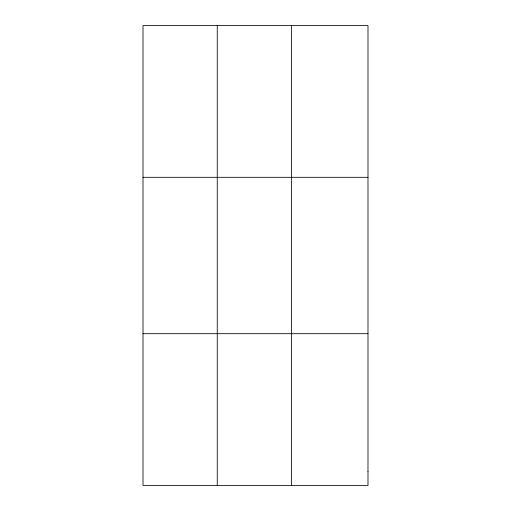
<?xml version="1.0" encoding="UTF-8"?>
<svg xmlns="http://www.w3.org/2000/svg" width="511" height="511" viewBox="0 0 511 511"><rect width="100%" height="100%" fill="white"/><g stroke="black" fill="none" stroke-linecap="round" stroke-linejoin="round"><path stroke-width="0.77" d="M217.252 25.55L217.252 485.45M291.494 25.55L291.494 485.45M143.01 177.317L367.99 177.317M143.01 333.683L367.99 333.683M367.99 471.653L367.99 485.45L143.01 485.45L143.01 25.55L367.99 25.55L367.99 471.653"/></g></svg>
